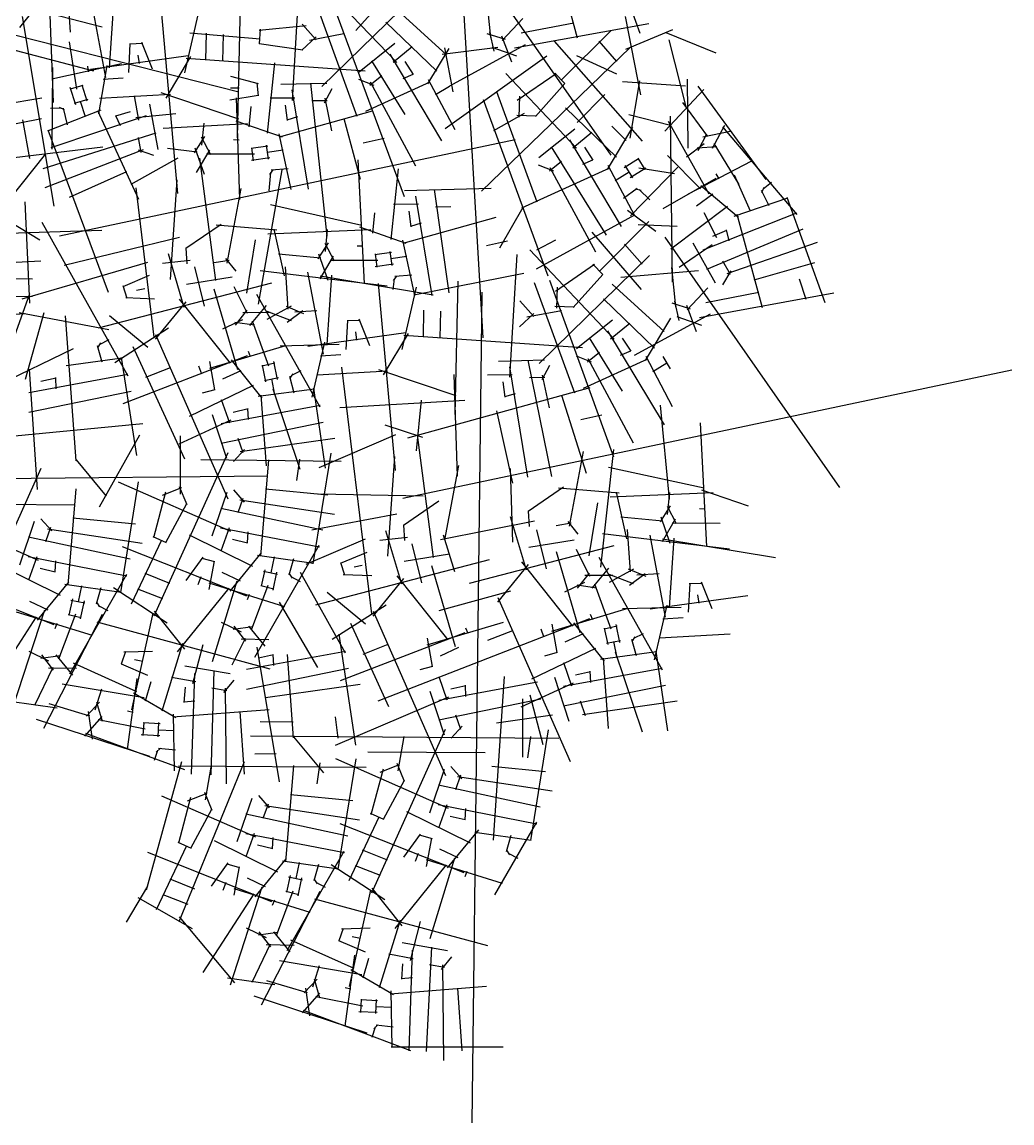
# Model space of a CAD drawing. Extents: x 521210 to 539878, y 175088 to 192554.
# Drawn here: x 535706 to 539878, y 181722 to 186359 of the extents above; entities that cross this region are included whole.
import ezdxf

# ---------------------------------------------------------------- set-up
doc = ezdxf.new("R2010")
doc.units = 0
doc.header["$MEASUREMENT"] = 0

msp = doc.modelspace()

# ---------------------------------------------------------------- linework, layer by layer
for p, q in [((537477.1, 187928.3), (537648.3, 185028.8)), ((536515.4, 187784.6), (537317, 185624)), ((536202.8, 186974.3), (535694.7, 186335.5)), ((538310.7, 186310.3), (538151.5, 186754.8)), ((535780.4, 185439.4), (533707.6, 186696.1)), ((538047.5, 186290.4), (537939.7, 186683.2)), ((536619.1, 186063.4), (534385.6, 186630.7)), ((537634.8, 186588), (538187, 185797.5)), ((536044.1, 186337.2), (535278.9, 186537.6)), ((535817.4, 186521.4), (535837.2, 186020.1)), ((536874.5, 186545.5), (536844, 186028.3)), ((537434, 186541), (536968.8, 186086.7)), ((535897.6, 186494.1), (535909.2, 186316)), ((536059.2, 186125.8), (535994, 186470.9)), ((536093.3, 186458.4), (536073.5, 186166.5)), ((536290.3, 186424), (536361.5, 185636.1)), ((536625.4, 186433.9), (536612.8, 185871.5)), ((536948.1, 186427.5), (537117.5, 185963)), ((537056.6, 186425.7), (537284.8, 186189)), ((537236.8, 186461.8), (537112.1, 186322.9)), ((537276, 186420.2), (537495, 186221.3)), ((537664, 186459.7), (537680.1, 186293.7)), ((535841.3, 185583.6), (535708, 186382.4)), ((536450.6, 186408.1), (536390.1, 186145.4)), ((537816, 186373.5), (537729.7, 186281.7)), ((538247.6, 186382.5), (538312.5, 186052.7)), ((536902.8, 186342.7), (536704.9, 186323.6)), ((536710, 186328.3), (536705.7, 186267.3)), ((536886.9, 186349.9), (536945.5, 186284.5)), ((537239.3, 186358.8), (537454.1, 186151.4)), ((537782, 186249.6), (538347.6, 186352.7)), ((537808.8, 186312.9), (538032, 186355.8)), ((538250.1, 186244.6), (538448.9, 186327.2)), ((536412.9, 186314), (536709, 186287.9)), ((536481.3, 186311.6), (536479.1, 186198.5)), ((536553.2, 186306.6), (536550.1, 186193.9)), ((536946.1, 186296.5), (536885.7, 186241)), ((537062.3, 186308.9), (536917, 186281.7)), ((537665.3, 186310.8), (537741.5, 186286.1)), ((537676.5, 186317.7), (537694.4, 186236.3)), ((537726.2, 186300.4), (537768, 186190.6)), ((538188.1, 186323.8), (537978.3, 186113.3)), ((538419.1, 186314.8), (538630, 186229.2)), ((538506.1, 185996.3), (538433.3, 186284.4)), ((536009.2, 186152.3), (535530.6, 186276.7)), ((535936.8, 186076.2), (535905.3, 186275.8)), ((536160.8, 186267.2), (536154.4, 186146)), ((536214.8, 186267.8), (536159, 186266)), ((536255.4, 186160.8), (536210.3, 186272.8)), ((536551.3, 186235.8), (536551.3, 186235.8)), ((536705.2, 186267.9), (536890, 186241.9)), ((537126.1, 186149.4), (537277.7, 186270.3)), ((537269.5, 186189.6), (537350, 186256)), ((537503.9, 186247.4), (537415.2, 186098.8)), ((537476.9, 186223.3), (537711.5, 186253)), ((537486.2, 186250.7), (537520.8, 186064.4)), ((537826.4, 186263.1), (537506.7, 186088.9)), ((538268.9, 186251), (537642.7, 185646.8)), ((537685.7, 186253.4), (537789.2, 186216.7)), ((537948.3, 186278.8), (538320, 185856.5)), ((538137.3, 186278), (538211.8, 186192.9)), ((536406.3, 186215.8), (535994, 186158.6)), ((536200.8, 186184.4), (536195.6, 186219.5)), ((536416.5, 186213.4), (536311.5, 186038.5)), ((536398, 186206.2), (537151.7, 186153.4)), ((537178.8, 186194.7), (537319, 185969.3)), ((537256.5, 186223.6), (537473.3, 185859.1)), ((537318.9, 186192.7), (537354.5, 186138)), ((537488.6, 185910.9), (537918, 186216.3)), ((538212.1, 186139.6), (538044.4, 186216.8)), ((535834, 186167), (535831.6, 185822.9)), ((536125.7, 186183), (535831.9, 186118.3)), ((535985.9, 186148.4), (535982.8, 186172.5)), ((536063.7, 186176.2), (536028.1, 185972.1)), ((536769.6, 186187.5), (536738.7, 185890.5)), ((537744.3, 186142.1), (538042.1, 185827.7)), ((537793.1, 186029.6), (537956.9, 186142.4)), ((537951.5, 186143.6), (537994.1, 186099.6)), ((536132.7, 186122.9), (536047.6, 186117.1)), ((536584.8, 186131.3), (536701.3, 186099.4)), ((536695.8, 186103.3), (536700.5, 186047.7)), ((536990.9, 186100.1), (536797.1, 186095.1)), ((536921.5, 186100.9), (536990.7, 185456.6)), ((537124.2, 186118.8), (537188.1, 186093.3)), ((537155.5, 185983.1), (537426.1, 186106.3)), ((537172.2, 186093.3), (537222.2, 186133.8)), ((537173.4, 186107.5), (537364.7, 185752.5)), ((537311.6, 186121.2), (537354.7, 186139.8)), ((537417.8, 186116.7), (537529.5, 185905.7)), ((537994.1, 186100.5), (537869.4, 185961.5)), ((538236.6, 186108.7), (538501.4, 186090.2)), ((538308, 186110.6), (538266.9, 185870.3)), ((538508.5, 186118.2), (538511.3, 185828.2)), ((535962.4, 186091.9), (535908.5, 186076.2)), ((535932.7, 186009.4), (535909.2, 186083.3)), ((535979.9, 186025.2), (535959, 186093.4)), ((536331, 186054.2), (536032.9, 186037.4)), ((536290.9, 186061.8), (536617.7, 185951.2)), ((536701.5, 186049.6), (536581.7, 186029.3)), ((536620.3, 186079.6), (536584.8, 186080.1)), ((536843.4, 186072.9), (536912.1, 185654.5)), ((537012.1, 186078), (536979.6, 186017.3)), ((537448, 186053.1), (537506.7, 186088.9)), ((537705.5, 186066.2), (537874.8, 185601.6)), ((538162.4, 186053.4), (538044.8, 185935.7)), ((538579.1, 186074.6), (538415, 185898.7)), ((538553.7, 186089.1), (538840.1, 185696)), ((535789.8, 186038.1), (535621.8, 186010.7)), ((535982.9, 186033.2), (535925.6, 186015)), ((535973.4, 185958.9), (535952.3, 186024.4)), ((536197.7, 185945.8), (536180.1, 186048.6)), ((536280.1, 185821.7), (536244.2, 186012.3)), ((536608.4, 186039.6), (536622.7, 185611.5)), ((536670.1, 186002.7), (536662.3, 185917.7)), ((536855.3, 186038.6), (536751, 186037.6)), ((536815.5, 186009.1), (536823.5, 185944.3)), ((536991.8, 186027.5), (536927.5, 186026.4)), ((536981.8, 186037.6), (537010.4, 185900)), ((537649.7, 186032.3), (537922.1, 185289.6)), ((537802.3, 186046.2), (537799.5, 185958.4)), ((538488.8, 186019.9), (538594.5, 185876.1)), ((536037.8, 185987.4), (535815.4, 185900.5)), ((535871.6, 185996.4), (535826.3, 185994.8)), ((536229.7, 185963.1), (535827.5, 185828.5)), ((535884.9, 185988.4), (535863.4, 185999.1)), ((535898.2, 185925.7), (535881.3, 185995.5)), ((536197.5, 185611.9), (536024.7, 185984.9)), ((536162.2, 185980.4), (536099.6, 185962.2)), ((536121.2, 185921.4), (536100.6, 185963.7)), ((536354.7, 185972.5), (536185.8, 185955.3)), ((537181.5, 185983.3), (536789.1, 185874.1)), ((536867.2, 185959.1), (536822.1, 185945.6)), ((537694.4, 185901.9), (537823.2, 185974.6)), ((537791.4, 185967.2), (537873.3, 185963.6)), ((537996.6, 185997.4), (538211.4, 185790.1)), ((538263.3, 185969.9), (538438.8, 185924.2)), ((538447.7, 185262.6), (538438.4, 185963)), ((535787.3, 185951.7), (535494.6, 185892.7)), ((535739.2, 185783.5), (535709.1, 185947.1)), ((536655.6, 185930.6), (536301.2, 185909.7)), ((536471.5, 185932.4), (536462, 185839.5)), ((536606.5, 185943), (536802.3, 185875.3)), ((537062.3, 185952.7), (537130.7, 185697.1)), ((538278.7, 185915.3), (538172.5, 185737.5)), ((538191.7, 185920.1), (538252.4, 185860)), ((538602.2, 185633.9), (538429.9, 185940)), ((538615.4, 185828.1), (538668.2, 185924.4)), ((538658.2, 185917.1), (538971.3, 185548.6)), ((536269.7, 185890.5), (535793.3, 185740)), ((536070, 185220.3), (535816.5, 185903.4)), ((536208.5, 185809.4), (536197.1, 185872.7)), ((536474.4, 185876.5), (536432, 185808.5)), ((536461.4, 185874.7), (536500.1, 185800.8)), ((536788.8, 185887.4), (536839.1, 185653.9)), ((537232, 185868.6), (537144.1, 185849.1)), ((537883.4, 185788.1), (538035, 185909)), ((538026.8, 185828.3), (538107.3, 185894.7)), ((538555.5, 185817.1), (538592.1, 185888.5)), ((538575.5, 185875.6), (538690.5, 185899.3)), ((536046.3, 185831.6), (535487.6, 185765.5)), ((536216.9, 185820.8), (535801.7, 185660.7)), ((537784.6, 185862), (535864.4, 185456.3)), ((536261.6, 185797.3), (536196.5, 185819.7)), ((536318.7, 185827.5), (536443.9, 185812.8)), ((536434.5, 185829.4), (536473.2, 185718.5)), ((536495.8, 185819.5), (536440.2, 185724.8)), ((536621.6, 185861.8), (536597.3, 185862.5)), ((536742.2, 185836.2), (536671.6, 185826.5)), ((536673.6, 185829.6), (536680.5, 185773.9)), ((536734.8, 185840.5), (536743.6, 185781)), ((536806.7, 185819.2), (536738.6, 185808.9)), ((537936.1, 185833.4), (538168, 185460.4)), ((538013.8, 185862.2), (538230.6, 185497.8)), ((538076.3, 185831.3), (538111.8, 185776.6)), ((538506.1, 185791), (538580.9, 185846.8)), ((538550.5, 185829.2), (538633.7, 185834)), ((538727.7, 185674.8), (538623.4, 185847.8)), ((535804.7, 185803.1), (535577.8, 185518.9)), ((536363.2, 185785.8), (536164.8, 185674.9)), ((536523, 185270), (536455.7, 185786.1)), ((536685, 185801.9), (536483, 185802.5)), ((536750.3, 185787.1), (536673.6, 185775.7)), ((537121.1, 185778.5), (537147.6, 185257.4)), ((537929.5, 185732), (537979.5, 185772.5)), ((538068.9, 185759.9), (538112, 185778.5)), ((538243.6, 185746.2), (538304, 185784.2)), ((538300.4, 185785.3), (538331, 185738.2)), ((538426.6, 185796.1), (538565, 185655.9)), ((538514.4, 185635), (538780.9, 185774.6)), ((536145.9, 185727.8), (535904.5, 185619.5)), ((536703.1, 185170.2), (536802.8, 185736.4)), ((536753.4, 185724.8), (536746.3, 185647.7)), ((536763.4, 185736.6), (536749.4, 185717.1)), ((536827.4, 185739.8), (536755.8, 185734.2)), ((537290.5, 185740), (537259.6, 185443)), ((537812.8, 185576), (538183.4, 185745)), ((537881.5, 185757.5), (537945.4, 185732)), ((537930.7, 185746.1), (538122, 185391.2)), ((538175.1, 185755.4), (538286.8, 185544.3)), ((538205.3, 185691.7), (538264, 185727.6)), ((538246.6, 185754.3), (538278.1, 185703.1)), ((538269.1, 185703.5), (538335.1, 185744.1)), ((538469.9, 185747.2), (538270.6, 185542.6)), ((538455.9, 185720), (538305.6, 185742.7)), ((536331.4, 185274.9), (536360, 185694.3)), ((538407.5, 185574), (538630.9, 185701.1)), ((538643.7, 185698.4), (538630.6, 185718.9)), ((538775.3, 185561.5), (538708.7, 185714.3)), ((538829, 185655.7), (538864.7, 185683.7)), ((536262.9, 185031.6), (536186.8, 185659.8)), ((536570.7, 185343.3), (536630, 185657.4)), ((537682.7, 185657.1), (537318, 185647.5)), ((537442.4, 185653.3), (537505, 185218.6)), ((538240.5, 185617.6), (538298.9, 185659.4)), ((538291.5, 185656.4), (538314.9, 185650.4)), ((538306.8, 185653.7), (538351.7, 185610.4)), ((538547.7, 185584.4), (538616.7, 185634.8)), ((538566.3, 185669.6), (538724.9, 185536.4)), ((538854.1, 185584.5), (538822.1, 185648.8)), ((538823.9, 185641), (538833.5, 185663.1)), ((535717.5, 185601.4), (535737.9, 185175.2)), ((536752.4, 185590.5), (537138.6, 185503.6)), ((537376.2, 185591.1), (537271.9, 185590.1)), ((537364.3, 185625.4), (537433, 185206.9)), ((538707.6, 185541.8), (538933.8, 185618.5)), ((539090.3, 185175.4), (538931.1, 185620)), ((537191, 185555.2), (537183.2, 185470.1)), ((537336.4, 185561.6), (537344.4, 185496.8)), ((537512.7, 185580), (537448.4, 185578.8)), ((537816.5, 185577.7), (537717.7, 185405.9)), ((537874.4, 185319.2), (538287.9, 185547.3)), ((538258.2, 185567), (538377.4, 185477.3)), ((538440.2, 185404.2), (538679.2, 185583.2)), ((538576.4, 185399.7), (538970.8, 185555.6)), ((538633.4, 185449.6), (538581.2, 185554.6)), ((538827, 185155.5), (538719.2, 185548.4)), ((535789.3, 185516), (536151.4, 184868.1)), ((536545.8, 185506.3), (536396.9, 185404.4)), ((536779.5, 185481.9), (536524.2, 185503.1)), ((537127.5, 185495.5), (537323.2, 185427.8)), ((537702.5, 185535.7), (537310.1, 185426.5)), ((537388.1, 185511.6), (537343.1, 185498.1)), ((538347.6, 185519.3), (538137.8, 185308.7)), ((538302.5, 185505.7), (538466.5, 185498.7)), ((532545, 185376.4), (536042.6, 185482)), ((536369, 185451.3), (535883.5, 185333.4)), ((537176.5, 185483.1), (536742.5, 185465.5)), ((536767, 185485.8), (536810.5, 185289.3)), ((536992.5, 185484.8), (536982.9, 185392)), ((538107.8, 185474.3), (538314.5, 185231.6)), ((538414.4, 185453.2), (539150.8, 184398.9)), ((538592.5, 185318.4), (538997.7, 185487.8)), ((538616.9, 185456.4), (538676.6, 185482.8)), ((538686.3, 185437.7), (538674.8, 185483.3)), ((536402, 185340.8), (536398, 185406)), ((536653, 185217.4), (536690.4, 185441.6)), ((536995.4, 185429), (536952.9, 185361)), ((536982.4, 185427.1), (537021, 185353.3)), ((537142.5, 185414.3), (537118.2, 185415)), ((537309.7, 185439.8), (537360, 185206.4)), ((537751.9, 185436.1), (537663.9, 185416.5)), ((537875.8, 185399.6), (537955.7, 185441.3)), ((538244.9, 185423.3), (538319.8, 185339.1)), ((538474.7, 185326.4), (538615, 185422)), ((538628.8, 185259.1), (538533.7, 185428.1)), ((538677.8, 185299.1), (539058.7, 185431.4)), ((536414, 185353.9), (536297.5, 185341.5)), ((536389.6, 185157), (536322.8, 185382.1)), ((536578.6, 185355), (536515.2, 185344.4)), ((536607.9, 185309.2), (536564.8, 185362.9)), ((536787.1, 185382.2), (536964.8, 185365.3)), ((536955.4, 185381.9), (536994.1, 185271)), ((537016.7, 185372), (536961.1, 185277.2)), ((537205.9, 185354.3), (537003.9, 185355)), ((537263.2, 185388.7), (537192.5, 185378.9)), ((537194.5, 185382), (537201.4, 185326.3)), ((537255.7, 185392.9), (537264.6, 185333.5)), ((537327.6, 185371.7), (537259.5, 185361.3)), ((537791.3, 185379.6), (537760.8, 184862.5)), ((537845.3, 185399.3), (538201.5, 185023.2)), ((538350.8, 185375.1), (537885.6, 184920.8)), ((538292, 185370.4), (538292, 185370.4)), ((535382.2, 185331.2), (535784.9, 185352.5)), ((535705.9, 185192.9), (536236.3, 185347.3)), ((536474.5, 185162.3), (536433.5, 185327.1)), ((536710, 185312), (537245.4, 185247)), ((536814.3, 185328.3), (536826, 185150.1)), ((537271.2, 185339.6), (537194.6, 185328.2)), ((537954.1, 185225.9), (538117.9, 185338.7)), ((538111, 185339), (538153.6, 185295.1)), ((538229.1, 185284.6), (538556.1, 185312.8)), ((538443.5, 185324.9), (538459.6, 185158.8)), ((538658.7, 185252.3), (538694.1, 185311.4)), ((538691.6, 185295.7), (538659.5, 185351.5)), ((538792, 185273.6), (539046.4, 185346.1)), ((535310.6, 185281.2), (535749.7, 185277.2)), ((536027.7, 185070.4), (536758.9, 185260.7)), ((536131.5, 185245.3), (536243.5, 185292.3)), ((536591.1, 185283.5), (536399.6, 185252.9)), ((536976, 184959.9), (536910.8, 185305.1)), ((536962.3, 185289.5), (537439.2, 185210.1)), ((537010.1, 185292.5), (536990.3, 185000.6)), ((537274.3, 185277.2), (537268.6, 185232.3)), ((537284.3, 185289.1), (537270.3, 185269.5)), ((537348.3, 185292.2), (537276.7, 185286.7)), ((537820.6, 185299.6), (537357.4, 185208)), ((537542.2, 185268), (537529.5, 184705.6)), ((537864.9, 185261.6), (538034.3, 184797.1)), ((537929.3, 185271.6), (538198.9, 184527.9)), ((538153.6, 185295.9), (538028.9, 185157)), ((539011.1, 185189.6), (538982.7, 185275.2)), ((535281.2, 183938.4), (535738.3, 185214.9)), ((536149.3, 185194.3), (536132, 185247.4)), ((536223, 185235.6), (536188.2, 185228.7)), ((536615.6, 184893.3), (536515.5, 185234)), ((536598.8, 185245.2), (536654.9, 185132.3)), ((537207, 185258.1), (537278.2, 184470.2)), ((537367.4, 185242.2), (537306.9, 184979.5)), ((537644.1, 185220.5), (537601.1, 181721.6)), ((537961.7, 185241.7), (537959, 185153.9)), ((538192.8, 185254.4), (538411.8, 185055.5)), ((538595.6, 185238.6), (538509.2, 185146.8)), ((538561.5, 185114.8), (539127.1, 185217.9)), ((538588.3, 185178.1), (538811.6, 185220.9)), ((535326.4, 185199.8), (535750.4, 185204.3)), ((536263.7, 185192.2), (536143, 185196.8)), ((536268.5, 185022.8), (536397.7, 185180.7)), ((536368.8, 185192.2), (536583.4, 184922)), ((536694.4, 185211.9), (536961.2, 184738.2)), ((537803.7, 185184), (537862.3, 185118.6)), ((538156, 185192.9), (538370.9, 184985.5)), ((538444.8, 185175.9), (538521.1, 185151.2)), ((538456, 185182.9), (538473.9, 185101.4)), ((535501.5, 185117.6), (535720.7, 185130.9)), ((535694.4, 185135.4), (536071.7, 185063.2)), ((535720.2, 184854.9), (535798.8, 185134.7)), ((536075, 185122.5), (536236.5, 184989.6)), ((536605.2, 185082.1), (536654.9, 185145)), ((536636.1, 185135.6), (536753.5, 185136.6)), ((536666.1, 185081.2), (536736.5, 185165.5)), ((536840.8, 185162), (536737.6, 185106.1)), ((536840.9, 185099.9), (536738.5, 185139.7)), ((536893.8, 185130.1), (536819.9, 185161.2)), ((536889.8, 185142.6), (536823.1, 185092.7)), ((536948.4, 185141.9), (536855.2, 185136.5)), ((537398.1, 185145.8), (537395.9, 185032.7)), ((537470, 185140.7), (537466.9, 185028.1)), ((537862.8, 185130.6), (537802.5, 185075.1)), ((537979.1, 185143), (537833.8, 185115.8)), ((537950.8, 185162.7), (538032.7, 185159)), ((538605.9, 185128.3), (538286.2, 184954.1)), ((538505.8, 185165.6), (538547.5, 185055.8)), ((535933.8, 184510.4), (535889, 185121)), ((536551.7, 185065.9), (536635.9, 185106.3)), ((536602.6, 185094.9), (536685.2, 185083.5)), ((536746.6, 184909.1), (536677.8, 185099)), ((537077.6, 185101.3), (537071.2, 184980.1)), ((537131.6, 185101.9), (537075.7, 185100.2)), ((537172.2, 184994.9), (537127, 185106.9)), ((538042.9, 184983.5), (538194.5, 185104.4)), ((538186.3, 185023.8), (538266.7, 185090.1)), ((538438.2, 185110.8), (538331.9, 184932.9)), ((538465.2, 185118.5), (538568.7, 185081.8)), ((536096.9, 184924.9), (536323.7, 185070.6)), ((536269.1, 185042.6), (536573.5, 184351.1)), ((537323.1, 185049.9), (536910.8, 184992.7)), ((537117.5, 185018.5), (537112.3, 185053.6)), ((537333.2, 185047.6), (537228.3, 184872.6)), ((537314.8, 185040.3), (538068.5, 184987.5)), ((537468.1, 185070), (537468.1, 185070)), ((538095.6, 185028.8), (538235.7, 184803.4)), ((538173.3, 185057.7), (538411.6, 184662.9)), ((535602.4, 184829.1), (535923.2, 184983.4)), ((536043.4, 184925.9), (536024.4, 184995.2)), ((536024.7, 184987.2), (536038.4, 185007)), ((536032.5, 185000.7), (536072.9, 185021.2)), ((536172.7, 184992.2), (536390.9, 184519.5)), ((536497.1, 184900.9), (536818.2, 184996.7)), ((537041.8, 185000.2), (536793.7, 184993.8)), ((536980.5, 185010.3), (536927.9, 184779.2)), ((538235.7, 185026.8), (538271.3, 184972.1)), ((535891.4, 184912.4), (536128.1, 184943.9)), ((536189.9, 184533), (536125.7, 184945.9)), ((536131.6, 184751.7), (536656.7, 184953.6)), ((536668.8, 184948.5), (536659.9, 184971.1)), ((537049.5, 184957.1), (536964.3, 184951.2)), ((538040.9, 184952.9), (538104.9, 184927.4)), ((538072.3, 184817.2), (538342.8, 184940.4)), ((538089, 184927.5), (538138.9, 184968)), ((538090.1, 184941.6), (538281.5, 184586.7)), ((538228.4, 184955.3), (538271.5, 184974)), ((538334.6, 184950.9), (538446.3, 184739.8)), ((538406.1, 184949.7), (538437.5, 184898.5)), ((535771.5, 184389.6), (535737.2, 184897.2)), ((536227.1, 184862.6), (536332.1, 184903.6)), ((536463.3, 184876.1), (536450.9, 184909.4)), ((536519, 184809.9), (536497.7, 184929.5)), ((536552.6, 184855.3), (536630, 184891.3)), ((536587.3, 184935.3), (536717.1, 184773.9)), ((536716.7, 184910.5), (536771.5, 184922.8)), ((536733.7, 184843.6), (536719, 184913.4)), ((536782.6, 184852.6), (536767.4, 184928.6)), ((536842.3, 184870.8), (536882.7, 184891.3)), ((537179.7, 183865.7), (537053.7, 184905.1)), ((537207.7, 184895.9), (537534.5, 184785.3)), ((539877.9, 184891.8), (537310.6, 184351.3)), ((537907.7, 184934.3), (537713.9, 184929.2)), ((537760.2, 184907), (537836.6, 184441.7)), ((537838.2, 184935), (537936.9, 184444.3)), ((537928.9, 184912.1), (537896.4, 184851.4)), ((538364.7, 184887.2), (538423.5, 184923.1)), ((535735.2, 184798.3), (536152.3, 184875)), ((535785.8, 184846.1), (535849.5, 184860.5)), ((535850.3, 184814.4), (535847.8, 184861.3)), ((536293, 184888.3), (536293, 184888.3)), ((536727.1, 184849.2), (536786.1, 184861)), ((536771.4, 184788.7), (536758.2, 184856.3)), ((536853.2, 184796.1), (536834.3, 184865.4)), ((536834.5, 184857.4), (536848.2, 184877.2)), ((537247.8, 184888.3), (536949.7, 184871.5)), ((537525.2, 184873.7), (537539.5, 184445.6)), ((537772.1, 184872.7), (537667.8, 184871.7)), ((537732.3, 184843.2), (537740.3, 184778.4)), ((537908.5, 184861.7), (537844.2, 184860.5)), ((537898.5, 184871.7), (537927.1, 184734.1)), ((535735.3, 184715.4), (536165.5, 184803.4)), ((536412.2, 184699.2), (536681.3, 184828.6)), ((536466.6, 184797.1), (536520.5, 184811.5)), ((536701.2, 184782.6), (536938, 184814)), ((536878.2, 184474.6), (536764, 184811.9)), ((536985.4, 184480.3), (536935.6, 184816)), ((538098.3, 184817.4), (537330, 184606.5)), ((536581.4, 184668.8), (536547.1, 184767.3)), ((536735.5, 184490.2), (536713.9, 184786.7)), ((537572.4, 184764.7), (537044.7, 184733.5)), ((537388.3, 184766.5), (537367.5, 184552.8)), ((537783.9, 184793.3), (537738.9, 184779.8)), ((537979.1, 184786.8), (538083.7, 184458.8)), ((536569.3, 184520.4), (536508.6, 184704.6)), ((536545, 184668.5), (536962.1, 184745.2)), ((536595.7, 184716.2), (536659.4, 184730.6)), ((536660.2, 184684.5), (536657.7, 184731.5)), ((537705.5, 184721.5), (537772.9, 184417.2)), ((538395.4, 184745), (538432.9, 184349.3)), ((535509.6, 184600.4), (536214.5, 184667.7)), ((536367.6, 184582.2), (536587.2, 184682.9)), ((536545.1, 184585.5), (536975.4, 184673.5)), ((537235.5, 184661.6), (537393.7, 184610.9)), ((538148.8, 184702.8), (538060.8, 184683.2)), ((538563.3, 184671.2), (538589.8, 184150.1)), ((536201.1, 184618.9), (536031.6, 184315.4)), ((536372.3, 184615.5), (536372.6, 184370.2)), ((537280, 184619.9), (536956.2, 184481.7)), ((537439.7, 184104.1), (537372.5, 184620.2)), ((536637.9, 184544.1), (536617.2, 184605.1)), ((536625, 184550.1), (537024.3, 184606.3)), ((536263.1, 183857.3), (536574.5, 184545.8)), ((536597.3, 184507.9), (536643.4, 184559)), ((537006.8, 184543.4), (536931.9, 184077.2)), ((537248.2, 184109), (537276.8, 184528.4)), ((538012.9, 184236), (538072.2, 184550.1)), ((538145.3, 184062.9), (538200.5, 184558.2)), ((535452, 183735.6), (535786.8, 184480)), ((535933.5, 184514.4), (536060.3, 184362.2)), ((536459.1, 184515.8), (537050.8, 184508.5)), ((536744.3, 184514.7), (536710.5, 184108.8)), ((536875.2, 184517.3), (536863, 184428.1)), ((537487.4, 184177.4), (537546.8, 184491.5)), ((537773.6, 184167.6), (537765, 184477.7)), ((538177.4, 184483.9), (538580.8, 184396.3)), ((535421.7, 184433.6), (536741.2, 184447.6)), ((535933.2, 184392.9), (535899.4, 183987)), ((536110.5, 184422), (536584.9, 184213.8)), ((536195.7, 184421.7), (536120.7, 183955.5)), ((536298.2, 184365.7), (536379.9, 184397.9)), ((536368.8, 184402.6), (536400, 184326.8)), ((536596.7, 184388.7), (536642.3, 184337.1)), ((536731.6, 184392.2), (536995, 184367.6)), ((537988, 184399), (537839.1, 184297.1)), ((538221.8, 184374.6), (537966.4, 184395.8)), ((538569.7, 184388.2), (538765.5, 184320.5)), ((536310.5, 184378.2), (536259.6, 184185.9)), ((536568.5, 184376.5), (536506, 184193)), ((536636.9, 184352.1), (536615.7, 184291.4)), ((536624, 184346.2), (537022.7, 184286)), ((537396.5, 184361.1), (536955.6, 184369.6)), ((537462.5, 184340.5), (537313.6, 184238.5)), ((538095.3, 184110.1), (538132.6, 184334.3)), ((538618.7, 184375.8), (538184.7, 184358.2)), ((538209.2, 184378.5), (538252.7, 184182)), ((538434.7, 184377.5), (538425.1, 184284.7)), ((535435.6, 184328.3), (535930, 184325.8)), ((536312, 184166.8), (536400.6, 184331.1)), ((536543.7, 184311.6), (536973.1, 184219.3)), ((537844.2, 184233.5), (537840.2, 184298.7)), ((538437.6, 184321.7), (538395.2, 184253.7)), ((538424.6, 184319.8), (538463.3, 184246)), ((538584.7, 184307), (538560.5, 184307.7)), ((535377.3, 184266.1), (535773.8, 184092.1)), ((535757.4, 184254.8), (535694.9, 184071.2)), ((535785.6, 184266.9), (535831.2, 184215.4)), ((535920.5, 184270.5), (536183.9, 184245.8)), ((537285.7, 184285.5), (536927.6, 184218.7)), ((537469.4, 184179.3), (537866.2, 184257.7)), ((537831.8, 184049.7), (537765.1, 184274.8)), ((538020.8, 184247.7), (537957.4, 184237.1)), ((538050.1, 184201.9), (538007, 184255.6)), ((538229.3, 184274.9), (538407, 184258)), ((538397.6, 184274.6), (538436.4, 184163.7)), ((538458.9, 184264.7), (538403.4, 184169.9)), ((538648.1, 184247), (538446.1, 184247.7)), ((535825.8, 184230.3), (535804.6, 184169.6)), ((535812.9, 184224.5), (536211.6, 184164.3)), ((536409.7, 184199.3), (536677.5, 184067.1)), ((536542.8, 184228.7), (536959.1, 184147.8)), ((536579.1, 184228), (536543.9, 184129.8)), ((536657.8, 184211.5), (536654.8, 184164.6)), ((537306.3, 183991.1), (537239.6, 184216.2)), ((537318.8, 184174.9), (537314.7, 184240.1)), ((537530.4, 184042.9), (537481.6, 184197)), ((537916.7, 184055), (537875.8, 184219.8)), ((538152.2, 184204.7), (538687.7, 184139.7)), ((538256.6, 184221), (538268.2, 184042.8)), ((538418.2, 183852.6), (538353, 184197.8)), ((535732.6, 184189.9), (536162, 184097.6)), ((536128.6, 184149.6), (536651.7, 183942.4)), ((536167.3, 183908.7), (536294.5, 184177.3)), ((536257, 184192.3), (536312.7, 184167.1)), ((536593, 184180.4), (536656.5, 184165.4)), ((536686.8, 183683.8), (536958.3, 184154.7)), ((536902.8, 184075.9), (537153, 184181.4)), ((537330.8, 184188), (537214.3, 184175.6)), ((537391.2, 183996.5), (537350.3, 184161.2)), ((537591.4, 183994.7), (538201.2, 184153.4)), ((538033.4, 184176.2), (537841.9, 184145.6)), ((538404.5, 184182.2), (538881.5, 184102.8)), ((538452.3, 184185.2), (538432.5, 183893.3)), ((535731.7, 184107), (536148, 184026.1)), ((535768, 184106.2), (535732.7, 184008.1)), ((536398.2, 184006.5), (536468.7, 184104.6)), ((536582.4, 183961.5), (536713.8, 184121.6)), ((536697.9, 184113), (536934.3, 184079.2)), ((536768, 184106.1), (536754.1, 184038.7)), ((537048.3, 184079.4), (537160.3, 184126.4)), ((537507.9, 184117.6), (537316.4, 184087)), ((538057.8, 183786), (537957.7, 184126.7)), ((538041, 184137.9), (538097.1, 184025.1)), ((538136.7, 184104.6), (538403.5, 183630.9)), ((535598.6, 184077.5), (535866.4, 183945.4)), ((535781.9, 184058.7), (535845.4, 184043.7)), ((535846.7, 184089.7), (535843.7, 184042.8)), ((536463.1, 184100.9), (536516.9, 184085.9)), ((536515.4, 184087.5), (536492.9, 183968.2)), ((536849.7, 184098), (536830.1, 184028.9)), ((536944.5, 183904.6), (537675.7, 184094.8)), ((537066, 184028.4), (537048.8, 184081.5)), ((537139.8, 184069.8), (537105, 184062.8)), ((537532.3, 183727.4), (537432.3, 184068.1)), ((537710.8, 183915.5), (537840, 184073.4)), ((537811.1, 184084.9), (538025.6, 183814.7)), ((538108.3, 183973.9), (538178.7, 184058.2)), ((538283.1, 184054.7), (538179.8, 183998.8)), ((535317.5, 184027.9), (535840.5, 183820.7)), ((535907.1, 183613.3), (536147.2, 184033)), ((536222.9, 184037.8), (536327.5, 183995.7)), ((536288.6, 184011.4), (536288.6, 184011.4)), ((536459.1, 184021.8), (536446.3, 183988.7)), ((536548.5, 184041.8), (536625.5, 184005)), ((536729.7, 184051.6), (536714.3, 183982)), ((536723.1, 184046.1), (536781.9, 184033.8)), ((536778.5, 184042.1), (536762.6, 183966.3)), ((536830.4, 184036.9), (536843.9, 184017)), ((536838.1, 184023.4), (536878.3, 184002.4)), ((536878.5, 184041.5), (537068.2, 183702.2)), ((537180.5, 184026.3), (537059.8, 184030.9)), ((537185.3, 183856.9), (537314.5, 184014.8)), ((537285.6, 184026.3), (537500.2, 183756.1)), ((538047.4, 183974.8), (538097.1, 184037.7)), ((538078.3, 184028.3), (538195.8, 184029.3)), ((538283.1, 183992.6), (538180.7, 184032.4)), ((538336, 184022.8), (538262.1, 184053.9)), ((538332.1, 184035.3), (538265.3, 183985.4)), ((538390.6, 184034.6), (538297.5, 184029.2)), ((535771.3, 183839.7), (535902.7, 183999.8)), ((535886.8, 183991.3), (536123.2, 183957.4)), ((535956.9, 183984.4), (535943, 183917)), ((536038.6, 183976.3), (536018.9, 183907.2)), ((536092.1, 183976.8), (536317.4, 183828.8)), ((536193.2, 183972.1), (536298.5, 183930.7)), ((536361.4, 183706.7), (536578.6, 183974.7)), ((536492.5, 183996.8), (536812.6, 183897.7)), ((536611.1, 184003.2), (536507.6, 183663.5)), ((536742, 183986), (536671.2, 183796.8)), ((536712.1, 183985), (536766.7, 183972.1)), ((537463.9, 183879.6), (537765.9, 183963.3)), ((537993.9, 183958.6), (538078.1, 183999)), ((538044.8, 183987.6), (538127.4, 183976.2)), ((538188.9, 183801.8), (538120, 183991.7)), ((538519.8, 183994), (538513.4, 183872.8)), ((538573.8, 183994.6), (538518, 183992.9)), ((538614.4, 183887.6), (538569.3, 183999.6)), ((535737.4, 183920.1), (535814.4, 183883.2)), ((535918.6, 183929.9), (535903.2, 183860.2)), ((535912, 183924.4), (535970.8, 183912)), ((535967.4, 183920.4), (535951.5, 183844.6)), ((536663.8, 183947.4), (536654.7, 183924.9)), ((536991.7, 183956.7), (537153.3, 183823.7)), ((537711.3, 183935.3), (538015.7, 183243.8)), ((538765.3, 183942.6), (538353, 183885.5)), ((538559.8, 183911.2), (538554.6, 183946.3)), ((535800, 183881.4), (535665.7, 183468.3)), ((535681.4, 183875), (536001.5, 183776)), ((536019.3, 183915.2), (536032.8, 183895.2)), ((536027, 183901.6), (536067.2, 183880.7)), ((536262.8, 183877.2), (536390.4, 183718)), ((536952.2, 183640.3), (536790.9, 183915.5)), ((537013.6, 183759), (537240.4, 183904.7)), ((537185.9, 183876.7), (537490.3, 183185.2)), ((537939.3, 183793.6), (538260.4, 183889.4)), ((538484, 183892.9), (538235.9, 183886.5)), ((538422.7, 183903), (538370.1, 183671.9)), ((535551.9, 183521.1), (535767.5, 183853)), ((535798.4, 183384.5), (536045.3, 183864.1)), ((535852.7, 183825.6), (535843.5, 183803.1)), ((535930.9, 183864.3), (535860.1, 183675.1)), ((535900.9, 183863.2), (535955.6, 183850.3)), ((536021.5, 183831.9), (536750.8, 183634.4)), ((536257.1, 183868.4), (536167.5, 183462)), ((536545.5, 183831.2), (536629.3, 183790)), ((537089.5, 183826.3), (537251, 183476.3)), ((537206.5, 183499.7), (538099, 183846.3)), ((537413.8, 183735), (537734.9, 183830.8)), ((538029.5, 183828), (538159.4, 183666.6)), ((538111, 183841.3), (538102.1, 183863.9)), ((538491.8, 183849.8), (538406.6, 183843.9)), ((536596.1, 183801.7), (536678.8, 183812.3)), ((536598.8, 183814.5), (536647.9, 183751.1)), ((536659.7, 183814.7), (536729.3, 183729.7)), ((537112.7, 183313.1), (537042.5, 183780)), ((537048.4, 183585.8), (537573.5, 183787.7)), ((537585.6, 183782.7), (537576.7, 183805.3)), ((537669.3, 183755.3), (537774.3, 183796.3)), ((537735.2, 183781), (537735.2, 183781)), ((537905.6, 183768.8), (537893.1, 183802.1)), ((537961.3, 183702.6), (537939.9, 183822.2)), ((537994.8, 183748), (538072.2, 183784)), ((538158.9, 183803.2), (538213.7, 183815.5)), ((538175.9, 183736.3), (538161.2, 183806.1)), ((538224.8, 183745.3), (538209.7, 183821.3)), ((538284.6, 183763.5), (538325, 183784)), ((538690, 183781), (538391.9, 183764.2)), ((536382.4, 183741.7), (536294.7, 183456.3)), ((536467.3, 183735.6), (536424.7, 183571.2)), ((536590.8, 183651.5), (536648, 183763.7)), ((536629.2, 183760.7), (536746.6, 183758.5)), ((537143.8, 183696.7), (537248.8, 183737.7)), ((537435.8, 183644), (537414.5, 183763.6)), ((538169.4, 183741.9), (538228.3, 183753.7)), ((538213.7, 183681.4), (538200.4, 183749)), ((538295.5, 183688.8), (538276.5, 183758.1)), ((538276.8, 183750.1), (538290.4, 183769.9)), ((535734.4, 183709.4), (535818.1, 183668.2)), ((535785, 183679.9), (535867.7, 183690.5)), ((535787.7, 183692.8), (535836.8, 183629.4)), ((535848.6, 183693), (535918.2, 183608)), ((536141.8, 183706.9), (536124, 183654)), ((536256.3, 183707.8), (536135.5, 183704.4)), ((536652, 183632.4), (537069, 183709.2)), ((536695.8, 183725.4), (536789.9, 183158.2)), ((536702.6, 183680.2), (536766.3, 183694.6)), ((536767.1, 183648.5), (536764.6, 183695.5)), ((536850.6, 183344.5), (536824.9, 183694.6)), ((537209.8, 183722.4), (537209.8, 183722.5)), ((537469.3, 183689.4), (537546.7, 183725.5)), ((537854.5, 183591.9), (538123.6, 183721.4)), ((537908.8, 183689.8), (537962.8, 183704.2)), ((538143.5, 183675.3), (538380.2, 183706.8)), ((538320.5, 183367.3), (538206.3, 183704.6)), ((538427.6, 183373), (538377.8, 183708.7)), ((535759.3, 183481.2), (535836.9, 183642)), ((535818.1, 183638.9), (535935.5, 183636.7)), ((535920.8, 183659.2), (536187.7, 183539.2)), ((536123.6, 183656.1), (536235.1, 183607.9)), ((536215.1, 183664.8), (536180.4, 183672.1)), ((536582.7, 183613.2), (536391.6, 183645.7)), ((536652, 183549.5), (537082.3, 183637.5)), ((537383.4, 183631.2), (537437.3, 183645.6)), ((537987.3, 183561.2), (538404.3, 183637.9)), ((538023.6, 183561.5), (537989.3, 183660)), ((538177.7, 183382.9), (538156.1, 183679.4)), ((536190.3, 183593.9), (536149, 183295.9)), ((536437.8, 183579.1), (536335.3, 183598.3)), ((536432.7, 183615), (536419.2, 183191.2)), ((536514.7, 183627.4), (536502.2, 183188.3)), ((537498.1, 183502.9), (537463.8, 183601.4)), ((537738, 183602.3), (537692, 182912.6)), ((538011.5, 183413.1), (537950.8, 183597.3)), ((538037.9, 183608.9), (538101.6, 183623.3)), ((538102.4, 183577.2), (538099.9, 183624.2)), ((536220.9, 183511.7), (535874.6, 183570.4)), ((536040.7, 183549), (536013.4, 183459.8)), ((536249.1, 183579.7), (536225, 183497.7)), ((536393, 183557.8), (536388.4, 183492.7)), ((536569.5, 183541.8), (536506.2, 183553.1)), ((536599.2, 183587.4), (536555.6, 183534.1)), ((536561.7, 183553.7), (536565.8, 183150.4)), ((536731.9, 183514.1), (537131.2, 183570.3)), ((537461.8, 183502.6), (537878.9, 183579.3)), ((537512.5, 183550.4), (537576.1, 183564.7)), ((537576.9, 183518.6), (537574.4, 183565.6)), ((537809.9, 183474.9), (538029.5, 183575.6)), ((537987.3, 183478.2), (538417.6, 183566.2)), ((535655.2, 183498.3), (535854.6, 183470.9)), ((536175.2, 183533.4), (536354.2, 183429.1)), ((536434, 183498.8), (536387.3, 183494.3)), ((537027.5, 183313.6), (537504, 183517)), ((537486, 183354.5), (537425.3, 183538.7)), ((537461.9, 183419.7), (537892.2, 183507.6)), ((537814.6, 183508.2), (537814.9, 183262.9)), ((537902.1, 183314.4), (537847, 183524.1)), ((538067.3, 183442.8), (538466.6, 183499)), ((535819.4, 183488), (535990.5, 183437.1)), ((536032.8, 183493.7), (535978, 183435.2)), ((535984.5, 183455.2), (536001, 183338.9)), ((536019.6, 183494.4), (536043.3, 183414.4)), ((536174.3, 183450.8), (536150.6, 183456.2)), ((536747.2, 183461.7), (536341, 183430.4)), ((536624.2, 183454.8), (536641.9, 183190.8)), ((538080.1, 183436.8), (538059.5, 183497.8)), ((535766, 183422.4), (536242.9, 183266.8)), ((536042.7, 183433.6), (535969.8, 183351.4)), ((536224.9, 183379.7), (536026.8, 183419.4)), ((536219.1, 183409.1), (536215.1, 183353.1)), ((536287.7, 183402.3), (536216.5, 183406.4)), ((536281.2, 183408), (536278.4, 183347.9)), ((536343.2, 183443.6), (536347.5, 183204.8)), ((536709.7, 183412.3), (536848.1, 183411.6)), ((537037.8, 183342.3), (537026.5, 183431.7)), ((537554.7, 183378.3), (537534, 183439.2)), ((537705, 183407.2), (537941.1, 183440.4)), ((535973.4, 183363.2), (536390.4, 183209.9)), ((536347.6, 183373.2), (536278.9, 183376.2)), ((537179.9, 182691.4), (537491.2, 183379.9)), ((537514.1, 183342.1), (537560.2, 183393.1)), ((537923.6, 183377.5), (537848.6, 182911.3)), ((536286.1, 183352.6), (536208.7, 183356.3)), ((536668.2, 183351.6), (537967.6, 183342.6)), ((536850.3, 183348.5), (536977.1, 183196.3)), ((537314.4, 183350.1), (537289.4, 183204.3)), ((537848.4, 183349.1), (537836.1, 183259.8)), ((536277.1, 183290.8), (536262.8, 183247.8)), ((536289.2, 183300.6), (536271.7, 183284.1)), ((536352.6, 183291.2), (536281.3, 183299.6)), ((536777.3, 183276.9), (536687.2, 183274.7)), ((537163.5, 183284.2), (537657.9, 183281.7)), ((536378, 183242.8), (536229.4, 182702.2)), ((536365.4, 183226.3), (537156.4, 183220.9)), ((536368.8, 182569.7), (536644, 183243.9)), ((536503.2, 183228.3), (536478.3, 183082.6)), ((536850, 183227), (536816.1, 182821.1)), ((536960.6, 183238.8), (536948.4, 183149.5)), ((537027.2, 183256.2), (537501.6, 183047.9)), ((537112.4, 183255.8), (537037.5, 182789.6)), ((537215, 183199.8), (537296.7, 183232)), ((537285.6, 183236.7), (537316.7, 183160.9)), ((537513.5, 183222.8), (537559.1, 183171.3)), ((537686.4, 183224.7), (537911.8, 183201.7)), ((537227.2, 183212.3), (537176.4, 183020)), ((537485.3, 183210.6), (537422.8, 183027.1)), ((537553.7, 183186.2), (537532.4, 183125.5)), ((537540.8, 183180.3), (537939.5, 183120.1)), ((537228.7, 183000.9), (537317.3, 183165.2)), ((537460.5, 183145.7), (537889.9, 183053.5)), ((536294.1, 183100.2), (536690.5, 182926.2)), ((536416.4, 183092.3), (536365.6, 182900.1)), ((536403.8, 183078.1), (536485.6, 183110.3)), ((536474.5, 183115), (536505.6, 183039.2)), ((536674.2, 183088.9), (536611.6, 182905.3)), ((536702.4, 183101.1), (536748, 183049.5)), ((536837.2, 183104.6), (537100.7, 183080)), ((536417.6, 182879.2), (536506.2, 183043.5)), ((536742.6, 183064.4), (536721.3, 183003.8)), ((536729.7, 183058.6), (537128.4, 182998.4)), ((537459.6, 183062.8), (537875.9, 182981.9)), ((537495.9, 183062.1), (537460.6, 182963.9)), ((537574.6, 183045.6), (537571.6, 182998.7)), ((536649.4, 183024), (537078.8, 182931.7)), ((537084, 182742.9), (537211.3, 183011.5)), ((537173.7, 183026.4), (537229.5, 183001.2)), ((537326.5, 183033.4), (537594.3, 182901.3)), ((537509.8, 183014.5), (537573.3, 182999.5)), ((537698.1, 182681.9), (537875.1, 182988.9)), ((537045.4, 182983.7), (537568.4, 182776.6)), ((537499.1, 182795.6), (537630.6, 182955.7)), ((537614.6, 182947.2), (537851, 182913.3)), ((536362.6, 182904.7), (536418.4, 182879.5)), ((536515.4, 182911.7), (536783.2, 182779.5)), ((536648.5, 182941.1), (537064.8, 182860.2)), ((536684.8, 182940.4), (536649.5, 182842.2)), ((536763.5, 182923.9), (536760.5, 182876.9)), ((537315, 182840.6), (537385.4, 182938.7)), ((537379.9, 182935), (537433.7, 182920)), ((537432.2, 182921.6), (537409.6, 182802.3)), ((537766.5, 182932.1), (537746.8, 182863)), ((536234.3, 182862), (536757.3, 182654.8)), ((536272.9, 182621.1), (536400.2, 182889.7)), ((536698.7, 182892.8), (536762.2, 182877.8)), ((536823.8, 182447.4), (537064, 182867.1)), ((537139.7, 182871.9), (537244.3, 182829.8)), ((537375.8, 182856), (537363, 182822.8)), ((537465.3, 182875.9), (537542.3, 182839.1)), ((537747.2, 182871), (537760.7, 182851.1)), ((537754.8, 182857.5), (537795, 182836.6)), ((536503.9, 182718.9), (536574.3, 182817)), ((536568.7, 182813.2), (536622.6, 182798.3)), ((536688, 182673.9), (536819.5, 182833.9)), ((536803.5, 182825.4), (537039.9, 182791.5)), ((536873.7, 182818.5), (536859.7, 182751.1)), ((536955.4, 182810.4), (536935.7, 182741.3)), ((537008.9, 182810.9), (537234.2, 182662.9)), ((537110, 182806.2), (537215.3, 182764.8)), ((537205.4, 182845.5), (537205.4, 182845.5)), ((537278.2, 182540.8), (537495.4, 182808.9)), ((537409.3, 182830.9), (537729.4, 182731.8)), ((537527.9, 182837.3), (537424.4, 182497.6)), ((536621.1, 182799.9), (536598.5, 182680.5)), ((536835.4, 182764), (536820, 182694.4)), ((536828.8, 182758.5), (536887.6, 182746.2)), ((537580.5, 182781.5), (537571.4, 182759)), ((536145.8, 182567.8), (536235.9, 182719.7)), ((536328.6, 182750.1), (536433.2, 182708.1)), ((536564.7, 182734.2), (536551.9, 182701.1)), ((536716.7, 182715.5), (536582.5, 182302.5)), ((536654.1, 182754.2), (536731.2, 182717.4)), ((536884.2, 182754.5), (536868.3, 182678.7)), ((536936.1, 182749.3), (536949.6, 182729.3)), ((536943.7, 182735.8), (536983.9, 182714.8)), ((537179.6, 182711.3), (537307.2, 182552.1)), ((536194.3, 182671.6), (536423.1, 182541.2)), ((536298.9, 182684.4), (536404.2, 182643.1)), ((536468.7, 182355.2), (536684.3, 182687.1)), ((536598.2, 182709.1), (536918.3, 182610.1)), ((536715.1, 182218.6), (536962.1, 182698.2)), ((536847.7, 182698.4), (536776.9, 182509.2)), ((536817.7, 182697.3), (536872.4, 182684.4)), ((536938.3, 182666.1), (537667.5, 182468.5)), ((537173.9, 182702.6), (537084.3, 182296.1)), ((536769.4, 182659.8), (536760.3, 182637.2)), ((536368.4, 182589.5), (536601.5, 182311.5)), ((537299.2, 182575.9), (537211.5, 182290.5)), ((536651.2, 182543.6), (536734.9, 182502.4)), ((536701.8, 182514.1), (536784.5, 182524.7)), ((536704.5, 182526.9), (536753.5, 182463.5)), ((536765.4, 182527.1), (536835, 182442.1)), ((537058.6, 182541), (537040.8, 182488.1)), ((537173, 182541.9), (537052.3, 182538.5)), ((537384.1, 182569.7), (537341.5, 182405.3)), ((536837.6, 182493.3), (537104.5, 182373.3)), ((537040.3, 182490.2), (537151.8, 182442.1)), ((537131.9, 182498.9), (537097.2, 182506.2)), ((537499.5, 182447.3), (537308.3, 182479.8)), ((536676.1, 182315.3), (536753.7, 182476.1)), ((536734.9, 182473.1), (536852.3, 182470.9)), ((537354.6, 182413.2), (537252, 182432.4)), ((537349.5, 182449.2), (537336, 182025.3)), ((537431.5, 182461.5), (537408.9, 182022.9)), ((537137.7, 182345.8), (536791.4, 182404.5)), ((537107.1, 182428.1), (537065.7, 182130)), ((537165.9, 182413.8), (537141.8, 182331.9)), ((537309.8, 182391.9), (537305.1, 182326.8)), ((537486.3, 182376), (537423, 182387.3)), ((537516, 182421.5), (537472.4, 182368.2)), ((537478.4, 182387.8), (537482.6, 181984.6)), ((536957.5, 182383.1), (536930.2, 182293.9)), ((537092, 182367.5), (537271, 182263.3)), ((536571.9, 182332.4), (536771.3, 182305)), ((536736.1, 182322.1), (536907.2, 182271.2)), ((536949.5, 182327.8), (536894.7, 182269.3)), ((536936.4, 182328.5), (536960.1, 182248.5)), ((537663.9, 182295.8), (537257.8, 182264.5)), ((537350.8, 182332.9), (537304, 182328.4)), ((536682.7, 182256.5), (537159.7, 182100.9)), ((536959.5, 182267.7), (536886.6, 182185.5)), ((536901.2, 182289.3), (536917.8, 182173)), ((537141.7, 182213.8), (536943.6, 182253.5)), ((537091, 182284.9), (537067.4, 182290.3)), ((537260, 182277.7), (537264.3, 182038.9)), ((537541, 182288.9), (537558.7, 182024.9)), ((537135.8, 182243.2), (537131.8, 182187.2)), ((537204.5, 182236.4), (537133.3, 182240.6)), ((537198, 182242.1), (537195.2, 182182.1)), ((537264.4, 182207.3), (537195.6, 182210.3)), ((536890.1, 182197.4), (537342.7, 182027.2)), ((537202.9, 182186.8), (537125.5, 182190.4)), ((537193.9, 182125), (537179.6, 182081.9)), ((537206, 182134.7), (537188.5, 182118.2)), ((537269.4, 182125.4), (537198, 182133.8)), ((537734.1, 182041.3), (537262, 182041))]:
    msp.add_line(p, q)

doc.saveas('drawing.dxf')
